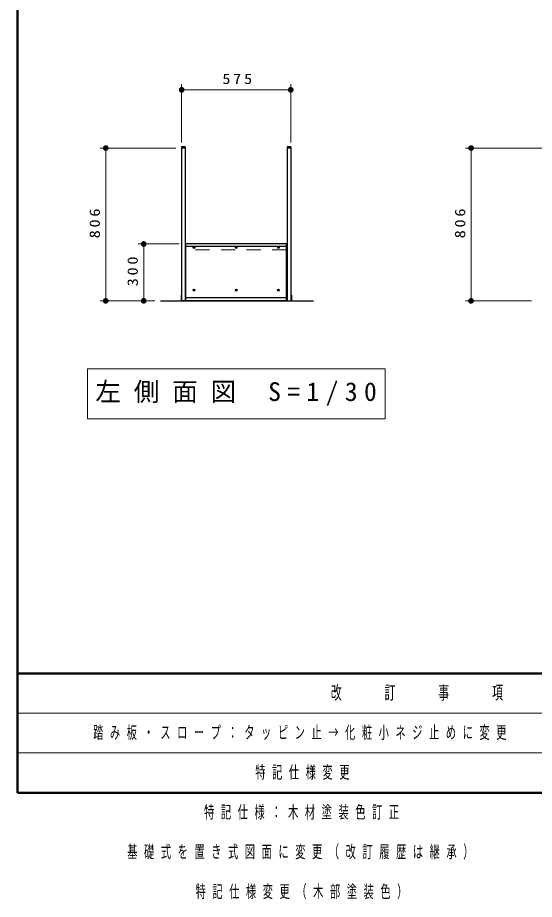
# Model space of a CAD drawing. Units: millimetres on the paper, scale 1:30. Extents: x -385 to 0, y -19 to 267.
# Drawn here: x -385 to -294.2, y -18.7 to 136.3 of the extents above; entities that cross this region are included whole.
import ezdxf

# ---------------------------------------------------------------- set-up
doc = ezdxf.new("R2010")
doc.units = ezdxf.units.MM
doc.linetypes.add('USER1', pattern=[4.5, 2.5, -2])
doc.layers.add('1_30', color=7, linetype='Continuous', lineweight=25)
doc.layers.add('LY_3', color=7, linetype='Continuous', lineweight=13)
doc.layers.add('LY_4', color=7, linetype='Continuous')
doc.styles.add('ＭＳ ゴシック', font='')
doc.styles.get('ＭＳ ゴシック').set_extended_font_data('MS Gothic')

# ---------------------------------------------------------------- blocks, each defined once
blk = doc.blocks.new('filled_dot')
at = {"color": 0, "linetype": 'Continuous', "lineweight": -2, "const_width": 1.25}
blk.add_lwpolyline([(-0.625, 0, 1), (0.625, 0, 1)], format="xyb", close=True, dxfattribs=at)

msp = doc.modelspace()

# ---------------------------------------------------------------- linework, layer by layer
at = {"layer": '1_30', "lineweight": 13}
for p, q in [((-356.186, 114.373), (-356.186, 124.609)), ((-337.02, 114.373), (-337.02, 124.609)), ((-356.186, 123.609), (-337.02, 123.609)), ((-357.186, 113.373), (-370.52, 113.373)), ((-369.52, 86.503), (-369.52, 113.373)), ((-263.812, 113.373), (-306.337, 113.373)), ((-305.337, 86.503), (-305.337, 113.373)), ((-356.653, 96.503), (-363.853, 96.503)), ((-362.853, 86.503), (-362.853, 96.503)), ((-360.923, 86.503), (-370.52, 86.503)), ((-360.923, 86.503), (-363.853, 86.503)), ((-294.727, 86.503), (-306.337, 86.503)), ((-372.753, 74.538), (-372.753, 65.738)), ((-320.453, 74.538), (-372.753, 74.538)), ((-320.453, 65.738), (-320.453, 74.538)), ((-372.753, 65.738), (-320.453, 65.738))]:
    msp.add_line(p, q, dxfattribs=at)
at = {"layer": '1_30', "color": 4}
for p, q in [((-356.186, 113.609), (-356.186, 86.503)), ((-355.553, 113.373), (-356.186, 113.373)), ((-355.553, 113.609), (-355.553, 86.503)), ((-337.653, 113.609), (-337.653, 86.503)), ((-337.02, 113.373), (-337.653, 113.373)), ((-337.02, 113.609), (-337.02, 86.503)), ((-355.553, 86.503), (-356.186, 86.503))]:
    msp.add_line(p, q, dxfattribs=at)
at = {"layer": '1_30'}
for p, q in [((-355.553, 113.609), (-356.186, 113.609)), ((-337.02, 113.609), (-337.653, 113.609)), ((-355.436, 86.561), (-355.436, 96.503)), ((-337.77, 86.561), (-337.77, 96.503)), ((-359.923, 86.503), (-333.001, 86.503))]:
    msp.add_line(p, q, dxfattribs=at)
at = {"layer": '1_30', "color": 40}
msp.add_line((-337.77, 96.503), (-355.436, 96.503), dxfattribs=at)
at = {"layer": '1_30', "color": 2}
for p, q in [((-355.436, 96.093), (-337.77, 96.093)), ((-356.293, 87.503), (-356.186, 87.503)), ((-356.293, 87.503), (-356.293, 86.503)), ((-355.436, 87.093), (-337.77, 87.093)), ((-336.913, 87.503), (-337.02, 87.503)), ((-336.913, 87.503), (-336.913, 86.503)), ((-355.436, 86.561), (-337.77, 86.561))]:
    msp.add_line(p, q, dxfattribs=at)
at = {"layer": '1_30', "color": 40, "linetype": 'USER1', "lineweight": 13}
msp.add_line((-337.77, 95.503), (-355.436, 95.503), dxfattribs=at)
at = {"layer": '1_30'}
for points in [[(-353.82, 95.884), (-353.82, 95.891), (-353.823, 95.897), (-353.826, 95.904), (-353.832, 95.911), (-353.838, 95.917), (-353.846, 95.923), (-353.856, 95.929), (-353.866, 95.934), (-353.878, 95.939), (-353.891, 95.944), (-353.905, 95.948), (-353.92, 95.952), (-353.935, 95.955), (-353.951, 95.957), (-353.968, 95.959), (-353.985, 95.961), (-354.002, 95.962), (-354.02, 95.962), (-354.037, 95.962), (-354.054, 95.961), (-354.071, 95.959), (-354.088, 95.957), (-354.104, 95.955), (-354.12, 95.952), (-354.134, 95.948), (-354.148, 95.944), (-354.161, 95.939), (-354.173, 95.934), (-354.183, 95.929), (-354.193, 95.923), (-354.201, 95.917), (-354.208, 95.911), (-354.213, 95.904), (-354.217, 95.897), (-354.219, 95.891), (-354.22, 95.884), (-354.219, 95.877), (-354.217, 95.87), (-354.213, 95.864), (-354.208, 95.857), (-354.201, 95.851), (-354.193, 95.845), (-354.183, 95.839), (-354.173, 95.834), (-354.161, 95.829), (-354.148, 95.824), (-354.134, 95.82), (-354.12, 95.816), (-354.104, 95.813), (-354.088, 95.81), (-354.071, 95.808), (-354.054, 95.807), (-354.037, 95.806), (-354.02, 95.806), (-354.002, 95.806), (-353.985, 95.807), (-353.968, 95.808), (-353.951, 95.81), (-353.935, 95.813), (-353.92, 95.816), (-353.905, 95.82), (-353.891, 95.824), (-353.878, 95.829), (-353.866, 95.834), (-353.856, 95.839), (-353.846, 95.845), (-353.838, 95.851), (-353.832, 95.857), (-353.826, 95.864), (-353.823, 95.87), (-353.82, 95.877)], [(-346.403, 95.884), (-346.404, 95.891), (-346.406, 95.897), (-346.41, 95.904), (-346.415, 95.911), (-346.422, 95.917), (-346.43, 95.923), (-346.439, 95.929), (-346.45, 95.934), (-346.462, 95.939), (-346.474, 95.944), (-346.488, 95.948), (-346.503, 95.952), (-346.519, 95.955), (-346.535, 95.957), (-346.551, 95.959), (-346.568, 95.961), (-346.586, 95.962), (-346.603, 95.962), (-346.62, 95.962), (-346.638, 95.961), (-346.655, 95.959), (-346.671, 95.957), (-346.688, 95.955), (-346.703, 95.952), (-346.718, 95.948), (-346.732, 95.944), (-346.744, 95.939), (-346.756, 95.934), (-346.767, 95.929), (-346.776, 95.923), (-346.784, 95.917), (-346.791, 95.911), (-346.796, 95.904), (-346.8, 95.897), (-346.802, 95.891), (-346.803, 95.884), (-346.802, 95.877), (-346.8, 95.87), (-346.796, 95.864), (-346.791, 95.857), (-346.784, 95.851), (-346.776, 95.845), (-346.767, 95.839), (-346.756, 95.834), (-346.744, 95.829), (-346.732, 95.824), (-346.718, 95.82), (-346.703, 95.816), (-346.688, 95.813), (-346.671, 95.81), (-346.655, 95.808), (-346.638, 95.807), (-346.62, 95.806), (-346.603, 95.806), (-346.586, 95.806), (-346.568, 95.807), (-346.551, 95.808), (-346.535, 95.81), (-346.519, 95.813), (-346.503, 95.816), (-346.488, 95.82), (-346.474, 95.824), (-346.462, 95.829), (-346.45, 95.834), (-346.439, 95.839), (-346.43, 95.845), (-346.422, 95.851), (-346.415, 95.857), (-346.41, 95.864), (-346.406, 95.87), (-346.404, 95.877)], [(-338.986, 95.884), (-338.987, 95.891), (-338.989, 95.897), (-338.993, 95.904), (-338.998, 95.911), (-339.005, 95.917), (-339.013, 95.923), (-339.023, 95.929), (-339.033, 95.934), (-339.045, 95.939), (-339.058, 95.944), (-339.072, 95.948), (-339.086, 95.952), (-339.102, 95.955), (-339.118, 95.957), (-339.135, 95.959), (-339.152, 95.961), (-339.169, 95.962), (-339.186, 95.962), (-339.204, 95.962), (-339.221, 95.961), (-339.238, 95.959), (-339.255, 95.957), (-339.271, 95.955), (-339.286, 95.952), (-339.301, 95.948), (-339.315, 95.944), (-339.328, 95.939), (-339.34, 95.934), (-339.35, 95.929), (-339.36, 95.923), (-339.368, 95.917), (-339.374, 95.911), (-339.38, 95.904), (-339.383, 95.897), (-339.386, 95.891), (-339.386, 95.884), (-339.386, 95.877), (-339.383, 95.87), (-339.38, 95.864), (-339.374, 95.857), (-339.368, 95.851), (-339.36, 95.845), (-339.35, 95.839), (-339.34, 95.834), (-339.328, 95.829), (-339.315, 95.824), (-339.301, 95.82), (-339.286, 95.816), (-339.271, 95.813), (-339.255, 95.81), (-339.238, 95.808), (-339.221, 95.807), (-339.204, 95.806), (-339.186, 95.806), (-339.169, 95.806), (-339.152, 95.807), (-339.135, 95.808), (-339.118, 95.81), (-339.102, 95.813), (-339.086, 95.816), (-339.072, 95.82), (-339.058, 95.824), (-339.045, 95.829), (-339.033, 95.834), (-339.023, 95.839), (-339.013, 95.845), (-339.005, 95.851), (-338.998, 95.857), (-338.993, 95.864), (-338.989, 95.87), (-338.987, 95.877)], [(-353.82, 88.395), (-353.82, 88.402), (-353.823, 88.409), (-353.826, 88.415), (-353.832, 88.422), (-353.838, 88.428), (-353.846, 88.434), (-353.856, 88.44), (-353.866, 88.445), (-353.878, 88.45), (-353.891, 88.455), (-353.905, 88.459), (-353.92, 88.463), (-353.935, 88.466), (-353.951, 88.468), (-353.968, 88.47), (-353.985, 88.472), (-354.002, 88.473), (-354.02, 88.473), (-354.037, 88.473), (-354.054, 88.472), (-354.071, 88.47), (-354.088, 88.468), (-354.104, 88.466), (-354.12, 88.463), (-354.134, 88.459), (-354.148, 88.455), (-354.161, 88.45), (-354.173, 88.445), (-354.183, 88.44), (-354.193, 88.434), (-354.201, 88.428), (-354.208, 88.422), (-354.213, 88.415), (-354.217, 88.409), (-354.219, 88.402), (-354.22, 88.395), (-354.219, 88.388), (-354.217, 88.381), (-354.213, 88.375), (-354.208, 88.368), (-354.201, 88.362), (-354.193, 88.356), (-354.183, 88.35), (-354.173, 88.345), (-354.161, 88.34), (-354.148, 88.335), (-354.134, 88.331), (-354.12, 88.327), (-354.104, 88.324), (-354.088, 88.322), (-354.071, 88.319), (-354.054, 88.318), (-354.037, 88.317), (-354.02, 88.317), (-354.002, 88.317), (-353.985, 88.318), (-353.968, 88.319), (-353.951, 88.322), (-353.935, 88.324), (-353.92, 88.327), (-353.905, 88.331), (-353.891, 88.335), (-353.878, 88.34), (-353.866, 88.345), (-353.856, 88.35), (-353.846, 88.356), (-353.838, 88.362), (-353.832, 88.368), (-353.826, 88.375), (-353.823, 88.381), (-353.82, 88.388)], [(-346.403, 88.395), (-346.404, 88.402), (-346.406, 88.409), (-346.41, 88.415), (-346.415, 88.422), (-346.422, 88.428), (-346.43, 88.434), (-346.439, 88.44), (-346.45, 88.445), (-346.462, 88.45), (-346.474, 88.455), (-346.488, 88.459), (-346.503, 88.463), (-346.519, 88.466), (-346.535, 88.468), (-346.551, 88.47), (-346.568, 88.472), (-346.586, 88.473), (-346.603, 88.473), (-346.62, 88.473), (-346.638, 88.472), (-346.655, 88.47), (-346.671, 88.468), (-346.688, 88.466), (-346.703, 88.463), (-346.718, 88.459), (-346.732, 88.455), (-346.744, 88.45), (-346.756, 88.445), (-346.767, 88.44), (-346.776, 88.434), (-346.784, 88.428), (-346.791, 88.422), (-346.796, 88.415), (-346.8, 88.409), (-346.802, 88.402), (-346.803, 88.395), (-346.802, 88.388), (-346.8, 88.381), (-346.796, 88.375), (-346.791, 88.368), (-346.784, 88.362), (-346.776, 88.356), (-346.767, 88.35), (-346.756, 88.345), (-346.744, 88.34), (-346.732, 88.335), (-346.718, 88.331), (-346.703, 88.327), (-346.688, 88.324), (-346.671, 88.322), (-346.655, 88.319), (-346.638, 88.318), (-346.62, 88.317), (-346.603, 88.317), (-346.586, 88.317), (-346.568, 88.318), (-346.551, 88.319), (-346.535, 88.322), (-346.519, 88.324), (-346.503, 88.327), (-346.488, 88.331), (-346.474, 88.335), (-346.462, 88.34), (-346.45, 88.345), (-346.439, 88.35), (-346.43, 88.356), (-346.422, 88.362), (-346.415, 88.368), (-346.41, 88.375), (-346.406, 88.381), (-346.404, 88.388)], [(-338.986, 88.395), (-338.987, 88.402), (-338.989, 88.409), (-338.993, 88.415), (-338.998, 88.422), (-339.005, 88.428), (-339.013, 88.434), (-339.023, 88.44), (-339.033, 88.445), (-339.045, 88.45), (-339.058, 88.455), (-339.072, 88.459), (-339.086, 88.463), (-339.102, 88.466), (-339.118, 88.468), (-339.135, 88.47), (-339.152, 88.472), (-339.169, 88.473), (-339.186, 88.473), (-339.204, 88.473), (-339.221, 88.472), (-339.238, 88.47), (-339.255, 88.468), (-339.271, 88.466), (-339.286, 88.463), (-339.301, 88.459), (-339.315, 88.455), (-339.328, 88.45), (-339.34, 88.445), (-339.35, 88.44), (-339.36, 88.434), (-339.368, 88.428), (-339.374, 88.422), (-339.38, 88.415), (-339.383, 88.409), (-339.386, 88.402), (-339.386, 88.395), (-339.386, 88.388), (-339.383, 88.381), (-339.38, 88.375), (-339.374, 88.368), (-339.368, 88.362), (-339.36, 88.356), (-339.35, 88.35), (-339.34, 88.345), (-339.328, 88.34), (-339.315, 88.335), (-339.301, 88.331), (-339.286, 88.327), (-339.271, 88.324), (-339.255, 88.322), (-339.238, 88.319), (-339.221, 88.318), (-339.204, 88.317), (-339.186, 88.317), (-339.169, 88.317), (-339.152, 88.318), (-339.135, 88.319), (-339.118, 88.322), (-339.102, 88.324), (-339.086, 88.327), (-339.072, 88.331), (-339.058, 88.335), (-339.045, 88.34), (-339.033, 88.345), (-339.023, 88.35), (-339.013, 88.356), (-339.005, 88.362), (-338.998, 88.368), (-338.993, 88.375), (-338.989, 88.381), (-338.987, 88.388)]]:
    msp.add_lwpolyline(points, close=True, dxfattribs=at)
at = {"layer": 'LY_3', "lineweight": 50}
for p, q in [((-385, 267), (-385, 0)), ((-385, 21), (0, 21)), ((-385, 0), (0, 0))]:
    msp.add_line(p, q, dxfattribs=at)
at = {"layer": 'LY_3'}
for p, q in [((-385, 14), (-243.5, 14)), ((-385, 7), (-243.5, 7))]:
    msp.add_line(p, q, dxfattribs=at)

# ---------------------------------------------------------------- block references
at = {"layer": '1_30', "lineweight": 13, "xscale": 0.4, "yscale": 0.4}
msp.add_blockref('filled_dot', (-356.186, 123.609), dxfattribs=at)
for p, rotation in [((-337.02, 123.609), 180), ((-369.52, 113.373), 270), ((-305.337, 113.373), 270), ((-362.853, 96.503), 270), ((-369.52, 86.503), 90), ((-362.853, 86.503), 90), ((-305.337, 86.503), 90)]:
    msp.add_blockref('filled_dot', p, dxfattribs=dict(at, rotation=rotation))

# ---------------------------------------------------------------- texts
at = {"layer": '1_30', "style": 'ＭＳ ゴシック'}
for s, insert, char_height, attachment_point in [('\\T1.33;\\W1.15;575', (-346.186, 124.609), 1.833, 8), ('\\T1.5;左側面図\\~S=1/30', (-371.353, 70.138), 3.299, 4)]:
    msp.add_mtext(s, dxfattribs=dict(at, insert=insert, char_height=char_height, attachment_point=attachment_point))
at = {"layer": '1_30', "char_height": 1.833, "attachment_point": 8, "rotation": 90, "style": 'ＭＳ ゴシック'}
for s, insert in [('\\T1.33;\\W1.15;806', (-370.52, 100.353)), ('\\T1.33;\\W1.15;806', (-306.337, 100.353)), ('\\T1.33;\\W1.15;300', (-363.853, 91.919))]:
    msp.add_mtext(s, dxfattribs=dict(at, insert=insert))
at = {"layer": 'LY_3', "color": 4, "insert": (-314.25, 17.5), "char_height": 2.346, "attachment_point": 5, "style": 'ＭＳ ゴシック'}
msp.add_mtext('\\T1.64;\\W0.6;改\u3000\u3000訂\u3000\u3000事\u3000\u3000項', dxfattribs=at)
at = {"layer": 'LY_4', "char_height": 2.199, "attachment_point": 4, "style": 'ＭＳ ゴシック'}
for s, insert in [('\\T1.64;\\W0.6;踏み板・スロープ：タッピン止→化粧小ネジ止めに変更', (-371.75, 10.5)), ('\\T1.64;\\W0.6;特記仕様変更', (-343.25, 3.5)), ('\\T1.64;\\W0.6;特記仕様：木材塗装色訂正', (-352.25, -3.5)), ('\\T1.64;\\W0.6;基礎式を置き式図面に変更（改訂履歴は継承）', (-365.75, -10.5)), ('\\T1.64;\\W0.6;特記仕様変更（木部塗装色）', (-353.75, -17.5))]:
    msp.add_mtext(s, dxfattribs=dict(at, insert=insert))

doc.saveas('drawing.dxf')
